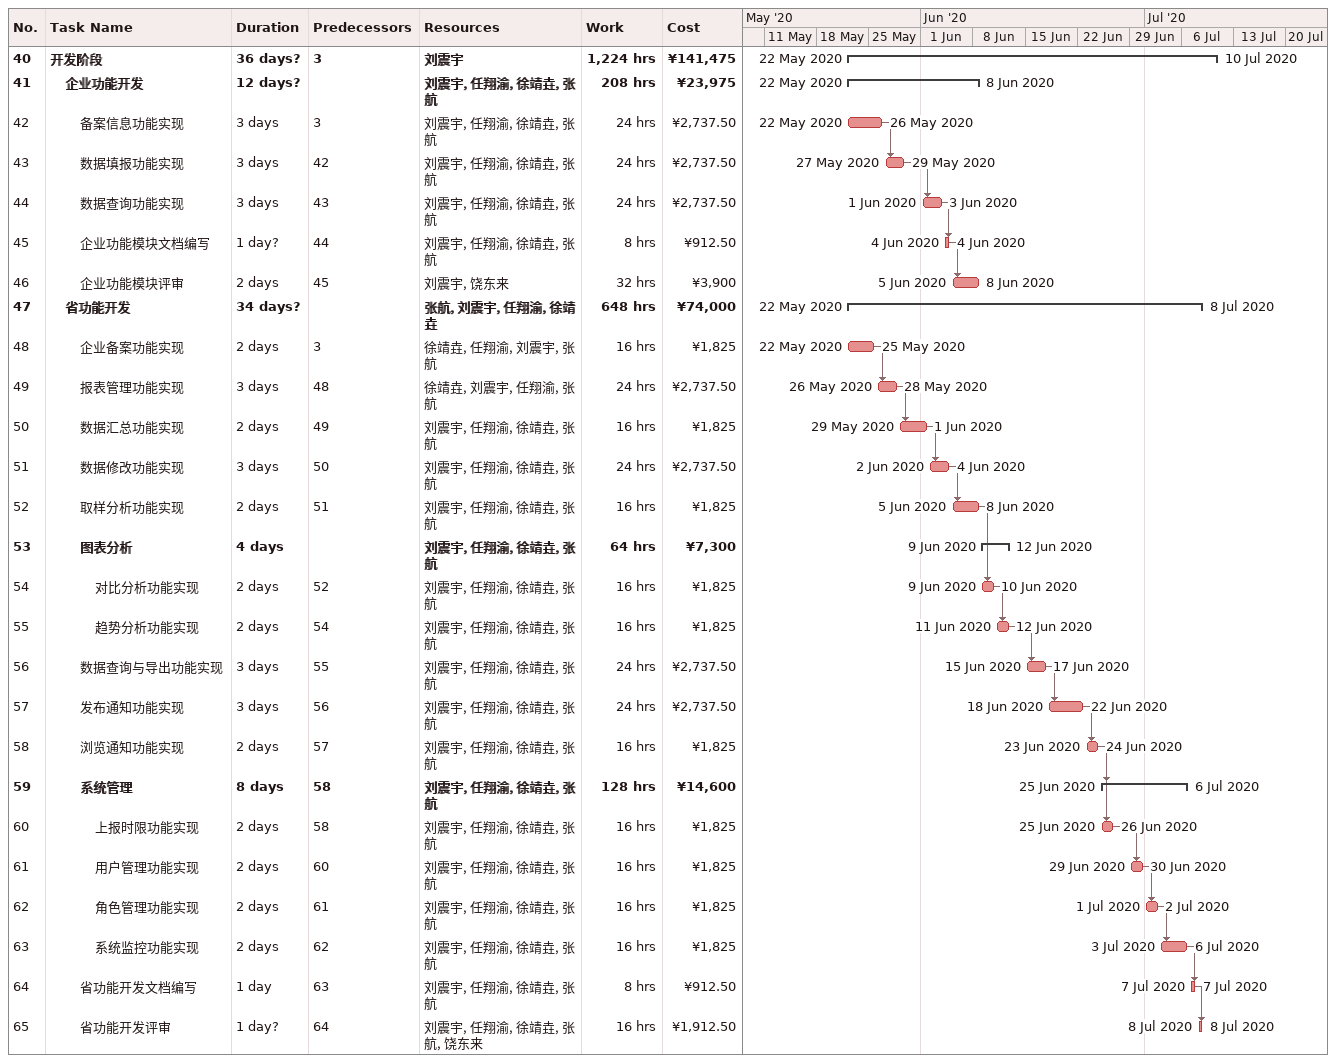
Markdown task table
| ID | Level | Task | Duration | Start | Finish | Predecessors | Resources | Work (h) | Cost (¥) |
|---|---|---|---|---|---|---|---|---|---|
| 40 | 1 | **开发阶段** | 36d? | 2020-05-22 | 2020-07-10 | 3 | 刘震宇 | 1224 | 141475 |
| 41 | 2 | **企业功能开发** | 12d? | 2020-05-22 | 2020-06-08 |  | 刘震宇, 任翔渝, 徐靖垚, 张航 | 208 | 23975 |
| 42 | 3 | 备案信息功能实现 | 3d | 2020-05-22 | 2020-05-26 | 3 | 刘震宇, 任翔渝, 徐靖垚, 张航 | 24 | 2737.50 |
| 43 | 3 | 数据填报功能实现 | 3d | 2020-05-27 | 2020-05-29 | 42 | 刘震宇, 任翔渝, 徐靖垚, 张航 | 24 | 2737.50 |
| 44 | 3 | 数据查询功能实现 | 3d | 2020-06-01 | 2020-06-03 | 43 | 刘震宇, 任翔渝, 徐靖垚, 张航 | 24 | 2737.50 |
| 45 | 3 | 企业功能模块文档编写 | 1d? | 2020-06-04 | 2020-06-04 | 44 | 刘震宇, 任翔渝, 徐靖垚, 张航 | 8 | 912.50 |
| 46 | 3 | 企业功能模块评审 | 2d | 2020-06-05 | 2020-06-08 | 45 | 刘震宇, 饶东来 | 32 | 3900 |
| 47 | 2 | **省功能开发** | 34d? | 2020-05-22 | 2020-07-08 |  | 张航, 刘震宇, 任翔渝, 徐靖垚 | 648 | 74000 |
| 48 | 3 | 企业备案功能实现 | 2d | 2020-05-22 | 2020-05-25 | 3 | 徐靖垚, 任翔渝, 刘震宇, 张航 | 16 | 1825 |
| 49 | 3 | 报表管理功能实现 | 3d | 2020-05-26 | 2020-05-28 | 48 | 徐靖垚, 刘震宇, 任翔渝, 张航 | 24 | 2737.50 |
| 50 | 3 | 数据汇总功能实现 | 2d | 2020-05-29 | 2020-06-01 | 49 | 刘震宇, 任翔渝, 徐靖垚, 张航 | 16 | 1825 |
| 51 | 3 | 数据修改功能实现 | 3d | 2020-06-02 | 2020-06-04 | 50 | 刘震宇, 任翔渝, 徐靖垚, 张航 | 24 | 2737.50 |
| 52 | 3 | 取样分析功能实现 | 2d | 2020-06-05 | 2020-06-08 | 51 | 刘震宇, 任翔渝, 徐靖垚, 张航 | 16 | 1825 |
| 53 | 3 | **图表分析** | 4d | 2020-06-09 | 2020-06-12 |  | 刘震宇, 任翔渝, 徐靖垚, 张航 | 64 | 7300 |
| 54 | 4 | 对比分析功能实现 | 2d | 2020-06-09 | 2020-06-10 | 52 | 刘震宇, 任翔渝, 徐靖垚, 张航 | 16 | 1825 |
| 55 | 4 | 趋势分析功能实现 | 2d | 2020-06-11 | 2020-06-12 | 54 | 刘震宇, 任翔渝, 徐靖垚, 张航 | 16 | 1825 |
| 56 | 3 | 数据查询与导出功能实现 | 3d | 2020-06-15 | 2020-06-17 | 55 | 刘震宇, 任翔渝, 徐靖垚, 张航 | 24 | 2737.50 |
| 57 | 3 | 发布通知功能实现 | 3d | 2020-06-18 | 2020-06-22 | 56 | 刘震宇, 任翔渝, 徐靖垚, 张航 | 24 | 2737.50 |
| 58 | 3 | 浏览通知功能实现 | 2d | 2020-06-23 | 2020-06-24 | 57 | 刘震宇, 任翔渝, 徐靖垚, 张航 | 16 | 1825 |
| 59 | 3 | **系统管理** | 8d | 2020-06-25 | 2020-07-06 | 58 | 刘震宇, 任翔渝, 徐靖垚, 张航 | 128 | 14600 |
| 60 | 4 | 上报时限功能实现 | 2d | 2020-06-25 | 2020-06-26 | 58 | 刘震宇, 任翔渝, 徐靖垚, 张航 | 16 | 1825 |
| 61 | 4 | 用户管理功能实现 | 2d | 2020-06-29 | 2020-06-30 | 60 | 刘震宇, 任翔渝, 徐靖垚, 张航 | 16 | 1825 |
| 62 | 4 | 角色管理功能实现 | 2d | 2020-07-01 | 2020-07-02 | 61 | 刘震宇, 任翔渝, 徐靖垚, 张航 | 16 | 1825 |
| 63 | 4 | 系统监控功能实现 | 2d | 2020-07-03 | 2020-07-06 | 62 | 刘震宇, 任翔渝, 徐靖垚, 张航 | 16 | 1825 |
| 64 | 3 | 省功能开发文档编写 | 1d | 2020-07-07 | 2020-07-07 | 63 | 刘震宇, 任翔渝, 徐靖垚, 张航 | 8 | 912.50 |
| 65 | 3 | 省功能开发评审 | 1d? | 2020-07-08 | 2020-07-08 | 64 | 刘震宇, 任翔渝, 徐靖垚, 张航, 饶东来 | 16 | 1912.50 |
